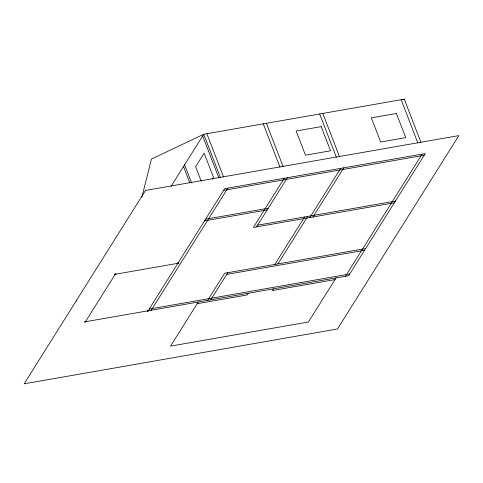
<?xml version="1.0" encoding="UTF-8"?>
<svg xmlns="http://www.w3.org/2000/svg" width="483" height="483" viewBox="0 0 483 483"><rect width="100%" height="100%" fill="white"/><g stroke="black" fill="none" stroke-linecap="round" stroke-linejoin="round"><path stroke-width="0.72" d="M141.905 197.124L151.421 159.07L203.741 134.274L404.277 99.172L420.959 142.413M76.411 301.06L76.833 300.384M171.006 186.432L203.741 134.274L220.423 177.509M212.315 179.175L213.474 177.321L204.146 153.147L195.627 166.713L201.224 181.222M148.082 310.798L224.728 188.672L425.263 153.57L348.617 275.702L85.413 321.769L115.22 274.272L177.889 263.307M151.215 310.249L227.861 188.122M198.217 302.026L170.535 346.13L308.408 321.998L336.083 277.894M207.618 300.378L224.649 273.239L365.649 248.558M284.264 178.251L253.394 227.439L394.394 202.763M210.751 299.828L227.783 272.69M256.527 226.889L287.397 177.702M248.347 293.247L247.284 294.944L197.149 303.722M274.785 264.467L304.592 216.97M277.918 263.917L307.725 216.42M309.79 217.567L340.666 168.38M312.924 217.018L343.799 167.83M273.414 288.864L272.352 290.561L335.021 279.591M345.484 276.246L422.13 154.119M402.919 99.818L404.277 99.172M223.665 190.368L424.201 155.266M205.565 219.204L268.234 208.233M204.502 220.9L267.171 209.93M257.59 225.199L395.456 201.067M226.714 274.386L364.587 250.254M149.144 309.102L349.68 274.006M401.144 99.721L417.825 142.962M322.807 113.433L339.495 156.673M319.674 113.982L336.361 157.216M266.405 123.304L283.092 166.544M263.271 123.853L279.959 167.088M206.875 133.725L223.557 176.965M202.673 135.964L218.823 177.81M184.578 164.806L191.576 182.936M183.51 166.502L189.704 182.538M145.51 190.453L24.15 383.828L337.49 328.983L458.85 135.614L145.51 190.453M84.996 321.539L84.573 322.215L85.829 321.998L86.252 321.322L84.996 321.539M114.809 274.042L114.38 274.724L115.636 274.501L116.059 273.825L114.809 274.042M147.665 310.569L147.243 311.251L148.492 311.028L148.921 310.352L147.665 310.569M177.472 263.078L177.05 263.754L178.299 263.537L178.728 262.855L177.472 263.078M321.207 126.618L296.139 131.002L305.467 155.182L330.535 150.793L321.207 126.618M396.404 113.457L371.342 117.84L380.67 142.02L405.738 137.631L396.404 113.457"/></g></svg>
